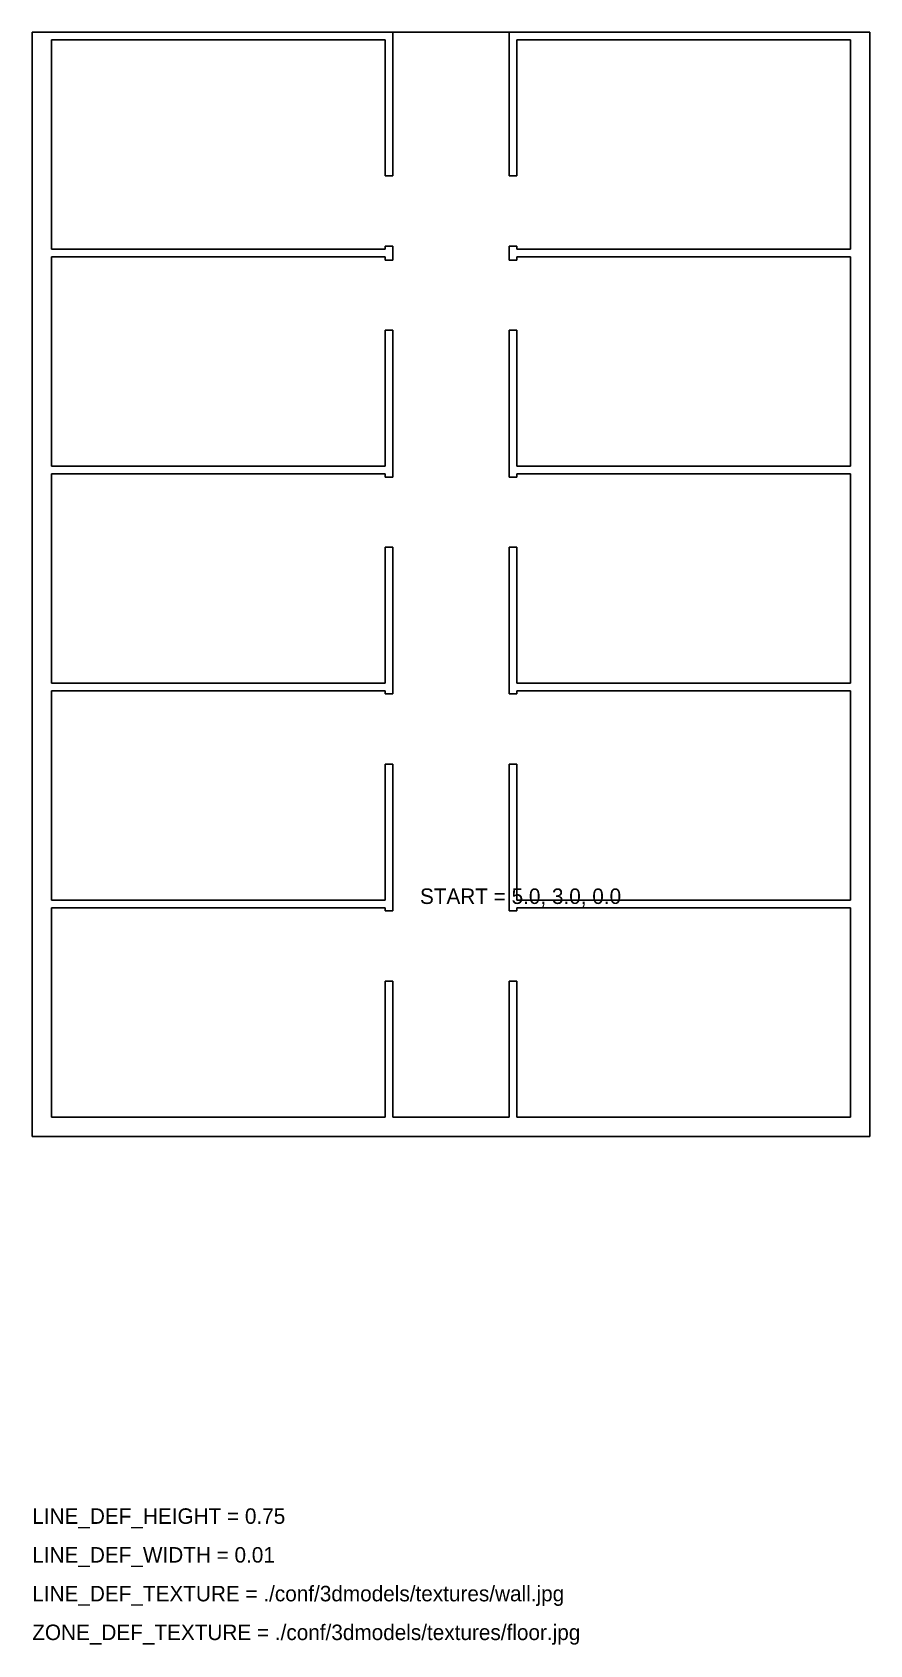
# Model space of a CAD drawing. Extents: x 0 to 10.8, y -6.6 to 14.2.
import ezdxf

# ---------------------------------------------------------------- set-up
doc = ezdxf.new("R2010")
doc.units = 0
doc.layers.add('OTHERS', color=5, linetype='CONTINUOUS')
doc.layers.add('ZONES', color=2, linetype='CONTINUOUS')

msp = doc.modelspace()

# ---------------------------------------------------------------- linework, layer by layer
for p, q in [((0, 14.25), (0, 0)), ((0, 14.25), (4.65, 14.25)), ((4.65, 12.395), (4.65, 14.25)), ((6.15, 12.395), (6.15, 14.25)), ((6.15, 14.25), (10.8, 14.25)), ((10.8, 14.25), (10.8, 13.6)), ((0.25, 11.45), (0.25, 14.15)), ((0.25, 14.15), (4.55, 14.15)), ((4.55, 12.395), (4.55, 14.15)), ((6.25, 12.395), (6.25, 14.15)), ((6.25, 14.15), (10.55, 14.15)), ((10.55, 13.6), (10.55, 14.15)), ((10.55, 11.45), (10.55, 13.6)), ((10.8, 13.6), (10.8, 0)), ((4.55, 12.395), (4.65, 12.395)), ((6.15, 12.395), (6.25, 12.395)), ((0.25, 11.45), (4.55, 11.45)), ((4.55, 11.49), (4.65, 11.49)), ((4.55, 11.45), (4.55, 11.49)), ((4.65, 11.31), (4.65, 11.49)), ((6.15, 11.49), (6.25, 11.49)), ((6.15, 11.31), (6.15, 11.49)), ((6.25, 11.45), (6.25, 11.49)), ((10.55, 11.45), (6.25, 11.45)), ((0.25, 8.65), (0.25, 11.35)), ((0.25, 11.35), (4.55, 11.35)), ((4.55, 11.31), (4.55, 11.35)), ((4.55, 11.31), (4.65, 11.31)), ((6.15, 11.31), (6.25, 11.31)), ((10.55, 11.35), (6.25, 11.35)), ((6.25, 11.31), (6.25, 11.35)), ((10.55, 8.65), (10.55, 11.35)), ((4.55, 10.405), (4.65, 10.405)), ((4.55, 8.65), (4.55, 10.405)), ((4.65, 8.51), (4.65, 10.405)), ((6.15, 10.405), (6.25, 10.405)), ((6.15, 8.51), (6.15, 10.405)), ((6.25, 8.65), (6.25, 10.405)), ((0.25, 8.65), (4.55, 8.65)), ((0.25, 5.85), (0.25, 8.55)), ((0.25, 8.55), (4.55, 8.55)), ((4.55, 8.51), (4.55, 8.55)), ((10.55, 8.65), (6.25, 8.65)), ((10.55, 8.65), (6.25, 8.65)), ((10.55, 8.55), (6.25, 8.55)), ((6.25, 8.51), (6.25, 8.55)), ((10.55, 8.55), (6.25, 8.55)), ((10.55, 5.85), (10.55, 8.55)), ((4.55, 8.51), (4.65, 8.51)), ((6.15, 8.51), (6.25, 8.51)), ((4.55, 7.605), (4.65, 7.605)), ((4.55, 5.85), (4.55, 7.605)), ((4.65, 5.71), (4.65, 7.605)), ((6.15, 7.605), (6.25, 7.605)), ((6.15, 5.71), (6.15, 7.605)), ((6.25, 5.85), (6.25, 7.605)), ((0.25, 5.85), (4.55, 5.85)), ((10.55, 5.85), (6.25, 5.85)), ((0.25, 3.05), (0.25, 5.75)), ((0.25, 5.75), (4.55, 5.75)), ((4.55, 5.75), (4.55, 5.71)), ((4.55, 5.71), (4.65, 5.71)), ((6.15, 5.71), (6.25, 5.71)), ((10.55, 5.75), (6.25, 5.75)), ((6.25, 5.75), (6.25, 5.71)), ((10.55, 3.05), (10.55, 5.75)), ((4.55, 4.805), (4.65, 4.805)), ((4.55, 3.05), (4.55, 4.805)), ((4.65, 2.91), (4.65, 4.805)), ((6.15, 4.805), (6.25, 4.805)), ((6.15, 2.91), (6.15, 4.805)), ((6.25, 3.05), (6.25, 4.805)), ((0.25, 3.05), (4.55, 3.05)), ((0.25, 0.25), (0.25, 2.95)), ((0.25, 2.95), (4.55, 2.95)), ((4.55, 2.95), (4.55, 2.91)), ((10.55, 3.05), (6.25, 3.05)), ((6.25, 2.95), (6.25, 2.91)), ((10.55, 2.95), (6.25, 2.95)), ((10.55, 0.25), (10.55, 2.95)), ((4.55, 2.91), (4.65, 2.91)), ((6.15, 2.91), (6.25, 2.91)), ((4.55, 2.005), (4.65, 2.005)), ((4.55, 0.25), (4.55, 2.005)), ((4.65, 0.25), (4.65, 2.005)), ((6.15, 2.005), (6.25, 2.005)), ((6.15, 0.25), (6.15, 2.005)), ((6.25, 0.25), (6.25, 2.005)), ((4.55, 0.25), (0.25, 0.25)), ((4.65, 0.25), (6.15, 0.25)), ((6.25, 0.25), (10.55, 0.25)), ((10.8, 0), (0, 0))]:
    msp.add_line(p, q)
at = {"layer": 'ZONES'}
msp.add_lwpolyline([(0, 0), (10.8, 0), (10.8, 14.25), (0, 14.25)], close=True, dxfattribs=at)

# ---------------------------------------------------------------- texts
for s, p in [('LINE_DEF_HEIGHT = 0.75', (0, -5)), ('LINE_DEF_WIDTH = 0.01', (0, -5.5)), ('LINE_DEF_TEXTURE = ./conf/3dmodels/textures/wall.jpg', (0, -6))]:
    msp.add_text(s, height=0.2).set_placement(p)
at = {"layer": 'OTHERS'}
msp.add_text('START = 5.0, 3.0, 0.0', height=0.2, dxfattribs=at).set_placement((5, 3))
at = {"layer": 'ZONES'}
msp.add_text('ZONE_DEF_TEXTURE = ./conf/3dmodels/textures/floor.jpg', height=0.2, dxfattribs=at).set_placement((0, -6.5))

doc.saveas('drawing.dxf')
